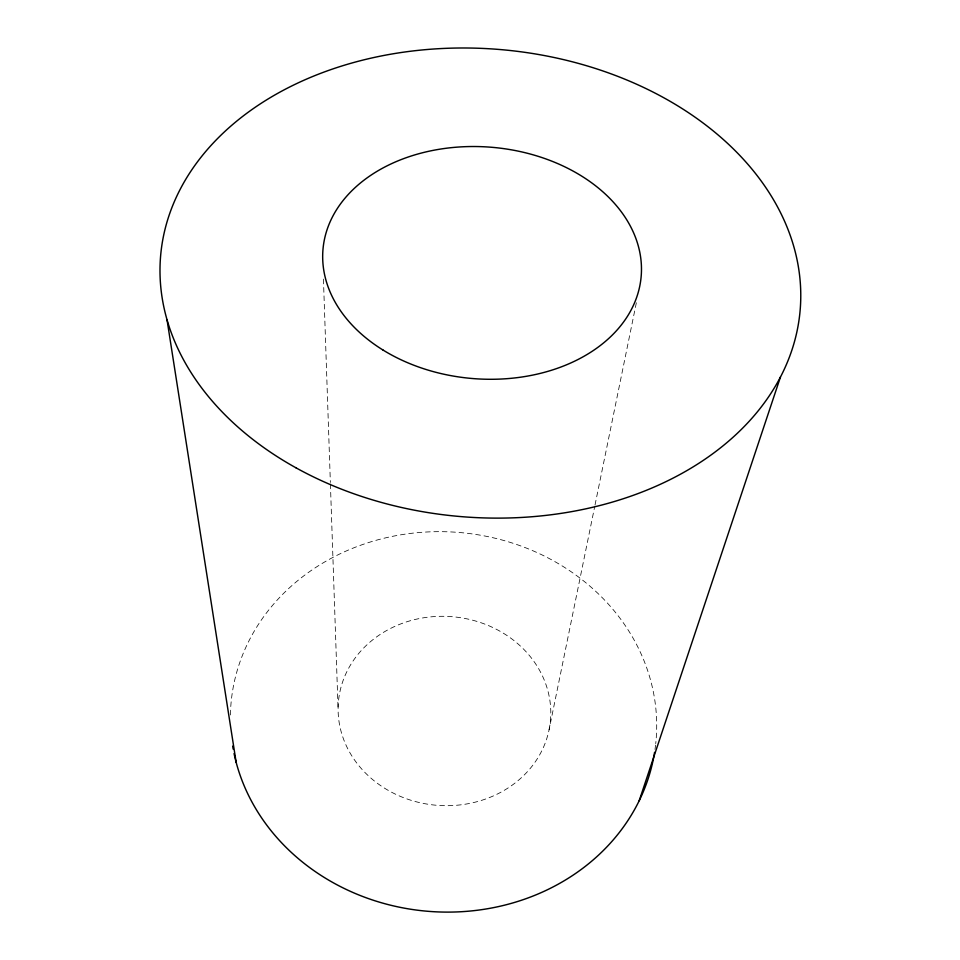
<?xml version="1.0" encoding="UTF-8"?>
<svg xmlns="http://www.w3.org/2000/svg" width="960" height="960" viewBox="0 0 960 960"><rect width="100%" height="100%" fill="white"/><g stroke="black" fill="none" stroke-linecap="round" stroke-linejoin="round"><path stroke-width="0.72" stroke-dasharray="4.8 3.6" d="M549.084 729.744A106.428 94.608 4.8 0 0 408.576 621.24A106.428 94.608 4.8 0 0 375.672 782.004A106.428 94.608 4.8 0 0 549.084 729.744L594.72 506.484M595.02 505.008L636.444 302.304M323.436 279.096L330.36 482.448M330.408 483.936L338.1 709.704M655.56 745.104A213.324 190.056 4.8 0 1 654.996 749.46M230.4 714.972A213.324 190.056 4.8 0 1 455.496 532.2A213.324 190.056 4.8 0 1 655.728 743.64"/><path stroke-width="1.44" d="M639.192 800.736L780.456 377.028M167.028 319.788L236.16 762.348M654.564 752.352A213.324 190.056 4.8 0 1 448.332 912.108A213.324 190.056 4.8 0 1 234.06 753.564M233.184 749.124A213.324 190.056 4.8 0 1 232.668 746.148M295.992 467.82A320.916 234.348 4.8 0 0 799.488 316.524A320.916 234.348 4.8 0 0 345.66 64.824A320.916 234.348 4.8 0 0 295.992 467.82M383.004 350.028A159.66 116.016 4.8 0 0 639.756 286.152A159.66 116.016 4.8 0 0 423.456 152.52A159.66 116.016 4.8 0 0 383.004 350.028"/></g></svg>
